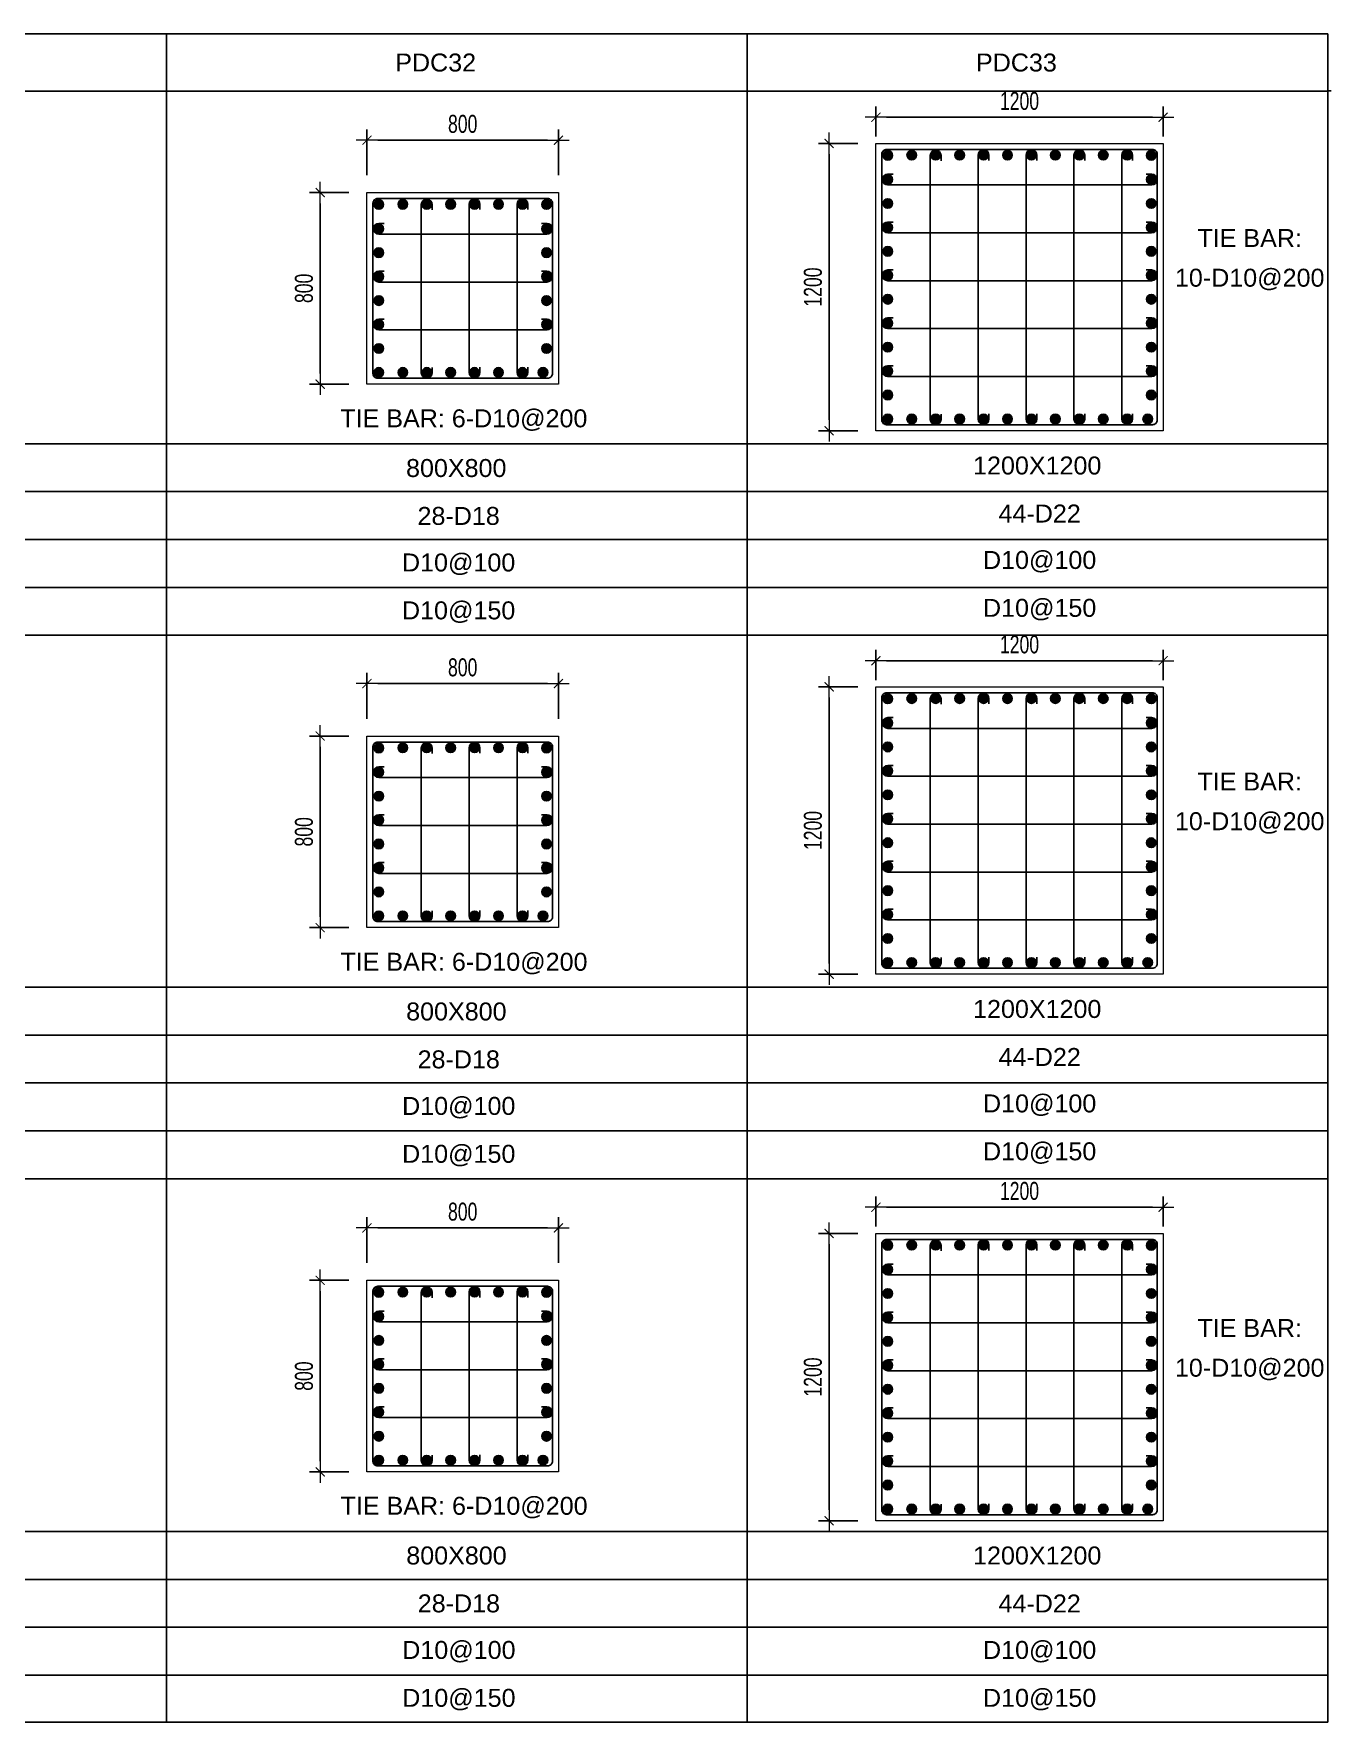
# Model space of a CAD drawing. Header units: millimetres. Extents: x 49323 to 598907, y -6102 to 181761.
# Drawn here: x 575085 to 580506, y 91028 to 98079 of the extents above; entities that cross this region are included whole.
import ezdxf
from ezdxf.enums import TextEntityAlignment as Align

# ---------------------------------------------------------------- set-up
doc = ezdxf.new("R2010")
doc.units = ezdxf.units.MM
doc.linetypes.add('CENTER2', pattern=[1.125, 0.75, -0.125, 0.125, -0.125])
doc.layers.get('Defpoints').update_dxf_attribs({"color": 151, "lineweight": 9})
for name, color, linetype in [('2', 2, 'Continuous'), ('CEN', 1, 'CENTER2'), ('STL', 3, 'Continuous'), ('TIT1', 3, 'Continuous')]:
    doc.layers.add(name, color=color, linetype=linetype)
doc.layers.add('NDC_S_CONTINUOUS', color=3, linetype='Continuous', lineweight=20)
doc.layers.add('NDC_S_DIM', color=1, linetype='Continuous', lineweight=15)
doc.styles.add('NDC_ARIAL', font='arial.ttf', dxfattribs={"width": 0.85})
doc.styles.add('NDC_DIM', font='', dxfattribs={"width": 0.75})
doc.styles.get('NDC_DIM').set_extended_font_data('Dotum')
doc.dimstyles.new('NDC_dim_30', dxfattribs={"dimscale": 30, "dimtxt": 2.5, "dimasz": 1.5, "dimexe": 1.5, "dimexo": 2.5, "dimgap": 1, "dimtad": 1, "dimdec": 0, "dimzin": 0, "dimdsep": 46, "dimtxsty": 'NDC_DIM', "dimblk": 'DIMMARK', "dimcen": 0.09, "dimdle": 1.2, "dimclrd": 1, "dimclre": 1, "dimclrt": 3, "dimadec": 0, "dimazin": 0, "dimtfac": 1, "dimtdec": 0, "dimtix": 1, "dimtofl": 0, "dimtmove": 0, "dimatfit": 3, "dimfxl": 8, "dimfxlon": 1, "dimtolj": 1, "dimtzin": 0, "dimarcsym": 0})

# ---------------------------------------------------------------- blocks, each defined once
blk = doc.blocks.new('8')
at = {"layer": '2'}
blk.add_hatch(color=256, dxfattribs=at).paths.add_polyline_path([(20, 0, 0.386127), (1.9, 19.9), (-1.9, 19.9, 0.386127), (-20, 0, 1)])
blk.add_circle((0, 0), 20, dxfattribs=at)
blk = doc.blocks.new('5')
at = {"layer": 'CEN', "rotation": 180}
blk.add_blockref('8', (0, 0), dxfattribs=at)
blk = doc.blocks.new('DIMMARK')
at = {"layer": 'NDC_S_DIM', "color": 1}
blk.add_line((-1.5, 0), (1, 0), dxfattribs=at)
at = {"layer": 'NDC_S_DIM', "color": 2, "const_width": 0.1}
blk.add_lwpolyline([(-0.42, -0.42), (0.42, 0.42)], dxfattribs=at)
blk = doc.blocks.new('*D1623')
at = {"layer": 'Defpoints', "color": 0, "ltscale": 40, "transparency": 16777216}
for p in [(579803.3, 93178.7), (578603.3, 93023), (579803.3, 93023)]:
    blk.add_point(p, dxfattribs=at)
at = {"layer": 'NDC_S_DIM', "color": 1, "lineweight": -2, "ltscale": 40, "transparency": 16777216}
for p, q in [((578603.3, 93098), (578603.3, 93223.7)), ((579803.3, 93098), (579803.3, 93223.7)), ((578648.3, 93178.7), (579758.3, 93178.7))]:
    blk.add_line(p, q, dxfattribs=at)
at = {"layer": 'NDC_S_DIM', "color": 1, "lineweight": -2, "ltscale": 40, "transparency": 16777216, "xscale": 45, "yscale": 45, "zscale": 45, "rotation": 180}
blk.add_blockref('DIMMARK', (578603.3, 93178.7), dxfattribs=at)
at = {"layer": 'NDC_S_DIM', "color": 1, "lineweight": -2, "ltscale": 40, "transparency": 16777216, "xscale": 45, "yscale": 45, "zscale": 45}
blk.add_blockref('DIMMARK', (579803.3, 93178.7), dxfattribs=at)
at = {"layer": 'NDC_S_DIM', "color": 3, "ltscale": 40, "transparency": 16777216, "insert": (579203.3, 93246.3), "char_height": 75, "attachment_point": 5, "style": 'NDC_DIM'}
blk.add_mtext('\\A1;1200', dxfattribs=at)
blk = doc.blocks.new('*D1624')
at = {"layer": 'Defpoints', "color": 0, "ltscale": 40, "transparency": 16777216}
for p in [(578603.3, 93069.5), (578407.9, 91869.5), (578603.3, 91869.5)]:
    blk.add_point(p, dxfattribs=at)
at = {"layer": 'NDC_S_DIM', "color": 1, "lineweight": -2, "ltscale": 40, "transparency": 16777216}
for p, q in [((578528.3, 93069.5), (578362.9, 93069.5)), ((578407.9, 93024.5), (578407.9, 91914.5)), ((578528.3, 91869.5), (578362.9, 91869.5))]:
    blk.add_line(p, q, dxfattribs=at)
at = {"layer": 'NDC_S_DIM', "color": 1, "lineweight": -2, "ltscale": 40, "transparency": 16777216, "xscale": 45, "yscale": 45, "zscale": 45}
for p, rotation in [((578407.9, 93069.5), 90), ((578407.9, 91869.5), 270)]:
    blk.add_blockref('DIMMARK', p, dxfattribs=dict(at, rotation=rotation))
at = {"layer": 'NDC_S_DIM', "color": 3, "ltscale": 40, "transparency": 16777216, "insert": (578340.4, 92469.5), "char_height": 75, "attachment_point": 5, "rotation": 90, "style": 'NDC_DIM'}
blk.add_mtext('\\A1;1200', dxfattribs=at)
blk = doc.blocks.new('*D1619')
at = {"layer": 'Defpoints', "color": 0, "ltscale": 40, "transparency": 16777216}
for p in [(579803.3, 95460.9), (578603.3, 95305.2), (579803.3, 95305.2)]:
    blk.add_point(p, dxfattribs=at)
at = {"layer": 'NDC_S_DIM', "color": 1, "lineweight": -2, "ltscale": 40, "transparency": 16777216}
for p, q in [((578603.3, 95380.2), (578603.3, 95505.9)), ((579803.3, 95380.2), (579803.3, 95505.9)), ((578648.3, 95460.9), (579758.3, 95460.9))]:
    blk.add_line(p, q, dxfattribs=at)
at = {"layer": 'NDC_S_DIM', "color": 1, "lineweight": -2, "ltscale": 40, "transparency": 16777216, "xscale": 45, "yscale": 45, "zscale": 45, "rotation": 180}
blk.add_blockref('DIMMARK', (578603.3, 95460.9), dxfattribs=at)
at = {"layer": 'NDC_S_DIM', "color": 1, "lineweight": -2, "ltscale": 40, "transparency": 16777216, "xscale": 45, "yscale": 45, "zscale": 45}
blk.add_blockref('DIMMARK', (579803.3, 95460.9), dxfattribs=at)
at = {"layer": 'NDC_S_DIM', "color": 3, "ltscale": 40, "transparency": 16777216, "insert": (579203.3, 95528.5), "char_height": 75, "attachment_point": 5, "style": 'NDC_DIM'}
blk.add_mtext('\\A1;1200', dxfattribs=at)
blk = doc.blocks.new('*D1620')
at = {"layer": 'Defpoints', "color": 0, "ltscale": 40, "transparency": 16777216}
for p in [(578603.3, 95351.7), (578407.9, 94151.7), (578603.3, 94151.7)]:
    blk.add_point(p, dxfattribs=at)
at = {"layer": 'NDC_S_DIM', "color": 1, "lineweight": -2, "ltscale": 40, "transparency": 16777216}
for p, q in [((578528.3, 95351.7), (578362.9, 95351.7)), ((578407.9, 95306.7), (578407.9, 94196.7)), ((578528.3, 94151.7), (578362.9, 94151.7))]:
    blk.add_line(p, q, dxfattribs=at)
at = {"layer": 'NDC_S_DIM', "color": 1, "lineweight": -2, "ltscale": 40, "transparency": 16777216, "xscale": 45, "yscale": 45, "zscale": 45}
for p, rotation in [((578407.9, 95351.7), 90), ((578407.9, 94151.7), 270)]:
    blk.add_blockref('DIMMARK', p, dxfattribs=dict(at, rotation=rotation))
at = {"layer": 'NDC_S_DIM', "color": 3, "ltscale": 40, "transparency": 16777216, "insert": (578340.4, 94751.7), "char_height": 75, "attachment_point": 5, "rotation": 90, "style": 'NDC_DIM'}
blk.add_mtext('\\A1;1200', dxfattribs=at)
blk = doc.blocks.new('*D1621')
at = {"layer": 'Defpoints', "color": 0, "ltscale": 40, "transparency": 16777216}
for p in [(579803.3, 97730.4), (578603.3, 97574.6), (579803.3, 97574.6)]:
    blk.add_point(p, dxfattribs=at)
at = {"layer": 'NDC_S_DIM', "color": 1, "lineweight": -2, "ltscale": 40, "transparency": 16777216}
for p, q in [((578603.3, 97649.6), (578603.3, 97775.4)), ((578648.3, 97730.4), (579758.3, 97730.4)), ((579803.3, 97649.6), (579803.3, 97775.4))]:
    blk.add_line(p, q, dxfattribs=at)
at = {"layer": 'NDC_S_DIM', "color": 1, "lineweight": -2, "ltscale": 40, "transparency": 16777216, "xscale": 45, "yscale": 45, "zscale": 45, "rotation": 180}
blk.add_blockref('DIMMARK', (578603.3, 97730.4), dxfattribs=at)
at = {"layer": 'NDC_S_DIM', "color": 1, "lineweight": -2, "ltscale": 40, "transparency": 16777216, "xscale": 45, "yscale": 45, "zscale": 45}
blk.add_blockref('DIMMARK', (579803.3, 97730.4), dxfattribs=at)
at = {"layer": 'NDC_S_DIM', "color": 3, "ltscale": 40, "transparency": 16777216, "insert": (579203.3, 97797.9), "char_height": 75, "attachment_point": 5, "style": 'NDC_DIM'}
blk.add_mtext('\\A1;1200', dxfattribs=at)
blk = doc.blocks.new('*D1622')
at = {"layer": 'Defpoints', "color": 0, "ltscale": 40, "transparency": 16777216}
for p in [(578603.3, 97621.1), (578407.9, 96421.1), (578603.3, 96421.1)]:
    blk.add_point(p, dxfattribs=at)
at = {"layer": 'NDC_S_DIM', "color": 1, "lineweight": -2, "ltscale": 40, "transparency": 16777216}
for p, q in [((578528.3, 97621.1), (578362.9, 97621.1)), ((578407.9, 97576.1), (578407.9, 96466.1)), ((578528.3, 96421.1), (578362.9, 96421.1))]:
    blk.add_line(p, q, dxfattribs=at)
at = {"layer": 'NDC_S_DIM', "color": 1, "lineweight": -2, "ltscale": 40, "transparency": 16777216, "xscale": 45, "yscale": 45, "zscale": 45}
for p, rotation in [((578407.9, 97621.1), 90), ((578407.9, 96421.1), 270)]:
    blk.add_blockref('DIMMARK', p, dxfattribs=dict(at, rotation=rotation))
at = {"layer": 'NDC_S_DIM', "color": 3, "ltscale": 40, "transparency": 16777216, "insert": (578340.4, 97021.1), "char_height": 75, "attachment_point": 5, "rotation": 90, "style": 'NDC_DIM'}
blk.add_mtext('\\A1;1200', dxfattribs=at)
blk = doc.blocks.new('*D1725')
at = {"layer": 'Defpoints', "color": 0, "ltscale": 40, "transparency": 16777216}
for p in [(577277.1, 93092.2), (576477.1, 92870.8), (577277.1, 92870.8)]:
    blk.add_point(p, dxfattribs=at)
at = {"layer": 'NDC_S_DIM', "color": 1, "lineweight": -2, "ltscale": 40, "transparency": 16777216}
for p, q in [((576477.1, 92945.8), (576477.1, 93137.2)), ((576522.1, 93092.2), (577232.1, 93092.2)), ((577277.1, 92945.8), (577277.1, 93137.2))]:
    blk.add_line(p, q, dxfattribs=at)
at = {"layer": 'NDC_S_DIM', "color": 1, "lineweight": -2, "ltscale": 40, "transparency": 16777216, "xscale": 45, "yscale": 45, "zscale": 45, "rotation": 180}
blk.add_blockref('DIMMARK', (576477.1, 93092.2), dxfattribs=at)
at = {"layer": 'NDC_S_DIM', "color": 1, "lineweight": -2, "ltscale": 40, "transparency": 16777216, "xscale": 45, "yscale": 45, "zscale": 45}
blk.add_blockref('DIMMARK', (577277.1, 93092.2), dxfattribs=at)
at = {"layer": 'NDC_S_DIM', "color": 3, "ltscale": 40, "transparency": 16777216, "insert": (576877.1, 93159.8), "char_height": 75, "attachment_point": 5, "style": 'NDC_DIM'}
blk.add_mtext('\\A1;800', dxfattribs=at)
blk = doc.blocks.new('*D1726')
at = {"layer": 'Defpoints', "color": 0, "ltscale": 40, "transparency": 16777216}
for p in [(576477.1, 92873.4), (576281.7, 92073.4), (576477.1, 92073.4)]:
    blk.add_point(p, dxfattribs=at)
at = {"layer": 'NDC_S_DIM', "color": 1, "lineweight": -2, "ltscale": 40, "transparency": 16777216}
for p, q in [((576402.1, 92873.4), (576236.7, 92873.4)), ((576281.7, 92828.4), (576281.7, 92118.4)), ((576402.1, 92073.4), (576236.7, 92073.4))]:
    blk.add_line(p, q, dxfattribs=at)
at = {"layer": 'NDC_S_DIM', "color": 1, "lineweight": -2, "ltscale": 40, "transparency": 16777216, "xscale": 45, "yscale": 45, "zscale": 45}
for p, rotation in [((576281.7, 92873.4), 90), ((576281.7, 92073.4), 270)]:
    blk.add_blockref('DIMMARK', p, dxfattribs=dict(at, rotation=rotation))
at = {"layer": 'NDC_S_DIM', "color": 3, "ltscale": 40, "transparency": 16777216, "insert": (576214.2, 92473.4), "char_height": 75, "attachment_point": 5, "rotation": 90, "style": 'NDC_DIM'}
blk.add_mtext('\\A1;800', dxfattribs=at)
blk = doc.blocks.new('*D1727')
at = {"layer": 'Defpoints', "color": 0, "ltscale": 40, "transparency": 16777216}
for p in [(577277.1, 95365.1), (576477.1, 95143.7), (577277.1, 95143.7)]:
    blk.add_point(p, dxfattribs=at)
at = {"layer": 'NDC_S_DIM', "color": 1, "lineweight": -2, "ltscale": 40, "transparency": 16777216}
for p, q in [((576477.1, 95218.7), (576477.1, 95410.1)), ((577277.1, 95218.7), (577277.1, 95410.1)), ((576522.1, 95365.1), (577232.1, 95365.1))]:
    blk.add_line(p, q, dxfattribs=at)
at = {"layer": 'NDC_S_DIM', "color": 1, "lineweight": -2, "ltscale": 40, "transparency": 16777216, "xscale": 45, "yscale": 45, "zscale": 45, "rotation": 180}
blk.add_blockref('DIMMARK', (576477.1, 95365.1), dxfattribs=at)
at = {"layer": 'NDC_S_DIM', "color": 1, "lineweight": -2, "ltscale": 40, "transparency": 16777216, "xscale": 45, "yscale": 45, "zscale": 45}
blk.add_blockref('DIMMARK', (577277.1, 95365.1), dxfattribs=at)
at = {"layer": 'NDC_S_DIM', "color": 3, "ltscale": 40, "transparency": 16777216, "insert": (576877.1, 95432.6), "char_height": 75, "attachment_point": 5, "style": 'NDC_DIM'}
blk.add_mtext('\\A1;800', dxfattribs=at)
blk = doc.blocks.new('*D1728')
at = {"layer": 'Defpoints', "color": 0, "ltscale": 40, "transparency": 16777216}
for p in [(576477.1, 95146.2), (576281.7, 94346.2), (576477.1, 94346.2)]:
    blk.add_point(p, dxfattribs=at)
at = {"layer": 'NDC_S_DIM', "color": 1, "lineweight": -2, "ltscale": 40, "transparency": 16777216}
for p, q in [((576402.1, 95146.2), (576236.7, 95146.2)), ((576281.7, 95101.2), (576281.7, 94391.2)), ((576402.1, 94346.2), (576236.7, 94346.2))]:
    blk.add_line(p, q, dxfattribs=at)
at = {"layer": 'NDC_S_DIM', "color": 1, "lineweight": -2, "ltscale": 40, "transparency": 16777216, "xscale": 45, "yscale": 45, "zscale": 45}
for p, rotation in [((576281.7, 95146.2), 90), ((576281.7, 94346.2), 270)]:
    blk.add_blockref('DIMMARK', p, dxfattribs=dict(at, rotation=rotation))
at = {"layer": 'NDC_S_DIM', "color": 3, "ltscale": 40, "transparency": 16777216, "insert": (576214.2, 94746.2), "char_height": 75, "attachment_point": 5, "rotation": 90, "style": 'NDC_DIM'}
blk.add_mtext('\\A1;800', dxfattribs=at)
blk = doc.blocks.new('*D1721')
at = {"layer": 'Defpoints', "color": 0, "ltscale": 40, "transparency": 16777216}
for p in [(577277.1, 97634.5), (576477.1, 97413.1), (577277.1, 97413.1)]:
    blk.add_point(p, dxfattribs=at)
at = {"layer": 'NDC_S_DIM', "color": 1, "lineweight": -2, "ltscale": 40, "transparency": 16777216}
for p, q in [((576477.1, 97488.1), (576477.1, 97679.5)), ((577277.1, 97488.1), (577277.1, 97679.5)), ((576522.1, 97634.5), (577232.1, 97634.5))]:
    blk.add_line(p, q, dxfattribs=at)
at = {"layer": 'NDC_S_DIM', "color": 1, "lineweight": -2, "ltscale": 40, "transparency": 16777216, "xscale": 45, "yscale": 45, "zscale": 45, "rotation": 180}
blk.add_blockref('DIMMARK', (576477.1, 97634.5), dxfattribs=at)
at = {"layer": 'NDC_S_DIM', "color": 1, "lineweight": -2, "ltscale": 40, "transparency": 16777216, "xscale": 45, "yscale": 45, "zscale": 45}
blk.add_blockref('DIMMARK', (577277.1, 97634.5), dxfattribs=at)
at = {"layer": 'NDC_S_DIM', "color": 3, "ltscale": 40, "transparency": 16777216, "insert": (576877.1, 97702.1), "char_height": 75, "attachment_point": 5, "style": 'NDC_DIM'}
blk.add_mtext('\\A1;800', dxfattribs=at)
blk = doc.blocks.new('*D1722')
at = {"layer": 'Defpoints', "color": 0, "ltscale": 40, "transparency": 16777216}
for p in [(576477.1, 97415.7), (576281.7, 96615.7), (576477.1, 96615.7)]:
    blk.add_point(p, dxfattribs=at)
at = {"layer": 'NDC_S_DIM', "color": 1, "lineweight": -2, "ltscale": 40, "transparency": 16777216}
for p, q in [((576402.1, 97415.7), (576236.7, 97415.7)), ((576281.7, 97370.7), (576281.7, 96660.7)), ((576402.1, 96615.7), (576236.7, 96615.7))]:
    blk.add_line(p, q, dxfattribs=at)
at = {"layer": 'NDC_S_DIM', "color": 1, "lineweight": -2, "ltscale": 40, "transparency": 16777216, "xscale": 45, "yscale": 45, "zscale": 45}
for p, rotation in [((576281.7, 97415.7), 90), ((576281.7, 96615.7), 270)]:
    blk.add_blockref('DIMMARK', p, dxfattribs=dict(at, rotation=rotation))
at = {"layer": 'NDC_S_DIM', "color": 3, "ltscale": 40, "transparency": 16777216, "insert": (576214.2, 97015.7), "char_height": 75, "attachment_point": 5, "rotation": 90, "style": 'NDC_DIM'}
blk.add_mtext('\\A1;800', dxfattribs=at)

msp = doc.modelspace()

# ---------------------------------------------------------------- linework, layer by layer
at = {"layer": '2', "lineweight": -2, "ltscale": 1000}
for points in [[(579778.3, 97576.1), (579778.3, 96466.1, -0.414214), (579758.3, 96446.1), (578648.3, 96446.1, -0.414214), (578628.3, 96466.1), (578628.3, 97576.1, -0.414214), (578648.3, 97596.1), (579758.3, 97596.1, -0.414214)], [(577252.1, 97370.7), (577252.1, 96660.7, -0.414214), (577232.1, 96640.7), (576522.1, 96640.7, -0.414214), (576502.1, 96660.7), (576502.1, 97370.7, -0.414214), (576522.1, 97390.7), (577232.1, 97390.7, -0.414214)], [(579778.3, 95306.7), (579778.3, 94196.7, -0.414214), (579758.3, 94176.7), (578648.3, 94176.7, -0.414214), (578628.3, 94196.7), (578628.3, 95306.7, -0.414214), (578648.3, 95326.7), (579758.3, 95326.7, -0.414214)], [(577252.1, 95101.2), (577252.1, 94391.2, -0.414214), (577232.1, 94371.2), (576522.1, 94371.2, -0.414214), (576502.1, 94391.2), (576502.1, 95101.2, -0.414214), (576522.1, 95121.2), (577232.1, 95121.2, -0.414214)], [(579778.3, 93024.5), (579778.3, 91914.5, -0.414214), (579758.3, 91894.5), (578648.3, 91894.5, -0.414214), (578628.3, 91914.5), (578628.3, 93024.5, -0.414214), (578648.3, 93044.5), (579758.3, 93044.5, -0.414214)], [(577252.1, 92828.4), (577252.1, 92118.4, -0.414214), (577232.1, 92098.4), (576522.1, 92098.4, -0.414214), (576502.1, 92118.4), (576502.1, 92828.4, -0.414214), (576522.1, 92848.4), (577232.1, 92848.4, -0.414214)]]:
    msp.add_lwpolyline(points, format="xyb", close=True, dxfattribs=at)
at = {"layer": '2'}
for points in [[(578875.6, 96490.8), (578875.6, 96468.6, -1), (578830.6, 96468.6), (578830.6, 97570.6, -1), (578875.6, 97570.6), (578875.6, 97548.5)], [(579075.6, 96492.2), (579075.6, 96470.1, -1), (579030.6, 96470.1), (579030.6, 97572.1, -1), (579075.6, 97572.1), (579075.6, 97550)], [(579275.6, 96492.2), (579275.6, 96470.1, -1), (579230.6, 96470.1), (579230.6, 97572.1, -1), (579275.6, 97572.1), (579275.6, 97550)], [(579475.6, 96492.2), (579475.6, 96470.1, -1), (579430.6, 96470.1), (579430.6, 97572.1, -1), (579475.6, 97572.1), (579475.6, 97550)], [(579675.6, 96492.2), (579675.6, 96470.1, -1), (579630.6, 96470.1), (579630.6, 97572.1, -1), (579675.6, 97572.1), (579675.6, 97550)], [(578675.2, 97492.7), (578653.1, 97492.7, 1), (578653.1, 97447.6), (579755.1, 97447.6, 1), (579755.1, 97492.7), (579733, 97492.7)], [(576749.4, 96685.3), (576749.4, 96663.2, -1), (576704.3, 96663.2), (576704.3, 97365.2, -1), (576749.4, 97365.2), (576749.4, 97343)], [(576949.4, 96686.8), (576949.4, 96664.7, -1), (576904.3, 96664.7), (576904.3, 97366.7, -1), (576949.4, 97366.7), (576949.4, 97344.5)], [(577149.4, 96686.8), (577149.4, 96664.7, -1), (577104.3, 96664.7), (577104.3, 97366.7, -1), (577149.4, 97366.7), (577149.4, 97344.5)], [(576549, 97287.2), (576526.9, 97287.2, 1), (576526.9, 97242.2), (577228.9, 97242.2, 1), (577228.9, 97287.2), (577206.8, 97287.2)], [(578675.2, 97292.7), (578653.1, 97292.7, 1), (578653.1, 97247.6), (579755.1, 97247.6, 1), (579755.1, 97292.7), (579733, 97292.7)], [(578675.2, 97092.7), (578653.1, 97092.7, 1), (578653.1, 97047.6), (579755.1, 97047.6, 1), (579755.1, 97092.7), (579733, 97092.7)], [(576549, 97087.2), (576526.9, 97087.2, 1), (576526.9, 97042.2), (577228.9, 97042.2, 1), (577228.9, 97087.2), (577206.8, 97087.2)], [(576549, 96887.2), (576526.9, 96887.2, 1), (576526.9, 96842.2), (577228.9, 96842.2, 1), (577228.9, 96887.2), (577206.8, 96887.2)], [(578675.2, 96892.7), (578653.1, 96892.7, 1), (578653.1, 96847.6), (579755.1, 96847.6, 1), (579755.1, 96892.7), (579733, 96892.7)], [(578675.2, 96692.7), (578653.1, 96692.7, 1), (578653.1, 96647.6), (579755.1, 96647.6, 1), (579755.1, 96692.7), (579733, 96692.7)], [(578875.6, 94221.3), (578875.6, 94199.2, -1), (578830.6, 94199.2), (578830.6, 95301.2, -1), (578875.6, 95301.2), (578875.6, 95279)], [(579075.6, 94222.8), (579075.6, 94200.7, -1), (579030.6, 94200.7), (579030.6, 95302.7, -1), (579075.6, 95302.7), (579075.6, 95280.5)], [(579275.6, 94222.8), (579275.6, 94200.7, -1), (579230.6, 94200.7), (579230.6, 95302.7, -1), (579275.6, 95302.7), (579275.6, 95280.5)], [(579475.6, 94222.8), (579475.6, 94200.7, -1), (579430.6, 94200.7), (579430.6, 95302.7, -1), (579475.6, 95302.7), (579475.6, 95280.5)], [(579675.6, 94222.8), (579675.6, 94200.7, -1), (579630.6, 94200.7), (579630.6, 95302.7, -1), (579675.6, 95302.7), (579675.6, 95280.5)], [(578675.2, 95223.2), (578653.1, 95223.2, 1), (578653.1, 95178.2), (579755.1, 95178.2, 1), (579755.1, 95223.2), (579733, 95223.2)], [(576749.4, 94415.9), (576749.4, 94393.7, -1), (576704.3, 94393.7), (576704.3, 95095.7, -1), (576749.4, 95095.7), (576749.4, 95073.6)], [(576949.4, 94417.4), (576949.4, 94395.2, -1), (576904.3, 94395.2), (576904.3, 95097.2, -1), (576949.4, 95097.2), (576949.4, 95075.1)], [(577149.4, 94417.4), (577149.4, 94395.2, -1), (577104.3, 94395.2), (577104.3, 95097.2, -1), (577149.4, 95097.2), (577149.4, 95075.1)], [(576549, 95017.8), (576526.9, 95017.8, 1), (576526.9, 94972.8), (577228.9, 94972.8, 1), (577228.9, 95017.8), (577206.8, 95017.8)], [(578675.2, 95023.2), (578653.1, 95023.2, 1), (578653.1, 94978.2), (579755.1, 94978.2, 1), (579755.1, 95023.2), (579733, 95023.2)], [(576549, 94817.8), (576526.9, 94817.8, 1), (576526.9, 94772.8), (577228.9, 94772.8, 1), (577228.9, 94817.8), (577206.8, 94817.8)], [(578675.2, 94823.2), (578653.1, 94823.2, 1), (578653.1, 94778.2), (579755.1, 94778.2, 1), (579755.1, 94823.2), (579733, 94823.2)], [(578675.2, 94623.2), (578653.1, 94623.2, 1), (578653.1, 94578.2), (579755.1, 94578.2, 1), (579755.1, 94623.2), (579733, 94623.2)], [(576549, 94617.8), (576526.9, 94617.8, 1), (576526.9, 94572.8), (577228.9, 94572.8, 1), (577228.9, 94617.8), (577206.8, 94617.8)], [(578675.2, 94423.2), (578653.1, 94423.2, 1), (578653.1, 94378.2), (579755.1, 94378.2, 1), (579755.1, 94423.2), (579733, 94423.2)], [(578875.6, 91939.1), (578875.6, 91917, -1), (578830.6, 91917), (578830.6, 93019, -1), (578875.6, 93019), (578875.6, 92996.9)], [(579075.6, 91940.6), (579075.6, 91918.5, -1), (579030.6, 91918.5), (579030.6, 93020.5, -1), (579075.6, 93020.5), (579075.6, 92998.3)], [(579275.6, 91940.6), (579275.6, 91918.5, -1), (579230.6, 91918.5), (579230.6, 93020.5, -1), (579275.6, 93020.5), (579275.6, 92998.3)], [(579475.6, 91940.6), (579475.6, 91918.5, -1), (579430.6, 91918.5), (579430.6, 93020.5, -1), (579475.6, 93020.5), (579475.6, 92998.3)], [(579675.6, 91940.6), (579675.6, 91918.5, -1), (579630.6, 91918.5), (579630.6, 93020.5, -1), (579675.6, 93020.5), (579675.6, 92998.3)], [(578675.2, 92941), (578653.1, 92941, 1), (578653.1, 92896), (579755.1, 92896, 1), (579755.1, 92941), (579733, 92941)], [(576749.4, 92143), (576749.4, 92120.9, -1), (576704.3, 92120.9), (576704.3, 92822.9, -1), (576749.4, 92822.9), (576749.4, 92800.7)], [(576949.4, 92144.5), (576949.4, 92122.4, -1), (576904.3, 92122.4), (576904.3, 92824.4, -1), (576949.4, 92824.4), (576949.4, 92802.2)], [(577149.4, 92144.5), (577149.4, 92122.4, -1), (577104.3, 92122.4), (577104.3, 92824.4, -1), (577149.4, 92824.4), (577149.4, 92802.2)], [(576549, 92744.9), (576526.9, 92744.9, 1), (576526.9, 92699.9), (577228.9, 92699.9, 1), (577228.9, 92744.9), (577206.8, 92744.9)], [(578675.2, 92741), (578653.1, 92741, 1), (578653.1, 92696), (579755.1, 92696, 1), (579755.1, 92741), (579733, 92741)], [(576549, 92544.9), (576526.9, 92544.9, 1), (576526.9, 92499.9), (577228.9, 92499.9, 1), (577228.9, 92544.9), (577206.8, 92544.9)], [(578675.2, 92541), (578653.1, 92541, 1), (578653.1, 92496), (579755.1, 92496, 1), (579755.1, 92541), (579733, 92541)], [(576549, 92344.9), (576526.9, 92344.9, 1), (576526.9, 92299.9), (577228.9, 92299.9, 1), (577228.9, 92344.9), (577206.8, 92344.9)], [(578675.2, 92341), (578653.1, 92341, 1), (578653.1, 92296), (579755.1, 92296, 1), (579755.1, 92341), (579733, 92341)], [(578675.2, 92141), (578653.1, 92141, 1), (578653.1, 92096), (579755.1, 92096, 1), (579755.1, 92141), (579733, 92141)]]:
    msp.add_lwpolyline(points, format="xyb", dxfattribs=at)
at = {"layer": 'NDC_S_CONTINUOUS', "ltscale": 70}
for points in [[(579803.3, 97621.1), (579803.3, 96421.1), (578603.3, 96421.1), (578603.3, 97621.1), (579803.3, 97621.1)], [(577277.1, 97415.7), (577277.1, 96615.7), (576477.1, 96615.7), (576477.1, 97415.7), (577277.1, 97415.7)], [(579803.3, 95351.7), (579803.3, 94151.7), (578603.3, 94151.7), (578603.3, 95351.7), (579803.3, 95351.7)], [(577277.1, 95146.2), (577277.1, 94346.2), (576477.1, 94346.2), (576477.1, 95146.2), (577277.1, 95146.2)], [(579803.3, 93069.5), (579803.3, 91869.5), (578603.3, 91869.5), (578603.3, 93069.5), (579803.3, 93069.5)], [(577277.1, 92873.4), (577277.1, 92073.4), (576477.1, 92073.4), (576477.1, 92873.4), (577277.1, 92873.4)]]:
    msp.add_lwpolyline(points, dxfattribs=at)
at = {"layer": 'TIT1', "color": 2}
msp.add_line((568875.8, 98078.8), (580491.9, 98078.8), dxfattribs=at)
at = {"layer": 'TIT1'}
for p, q in [((575639.7, 98078.8), (575639.7, 91028.1)), ((578065.8, 98078.8), (578065.8, 91028.1)), ((580491.9, 98078.8), (580491.9, 91028.1)), ((580491.9, 98078.8), (580491.9, 91028.1)), ((580491.9, 97838.8), (568874.1, 97838.8)), ((568875.8, 97838.8), (580491.9, 97838.8)), ((580505.6, 97840.2), (580491.9, 97840.2)), ((580491.9, 95566.8), (568874.6, 95566.8)), ((580491.9, 93297.4), (568875.2, 93297.4)), ((580491.9, 91028.1), (568875.2, 91028.1))]:
    msp.add_line(p, q, dxfattribs=at)
at = {"layer": 'TIT1', "color": 8}
for p, q in [((580491.9, 96366.8), (569502.5, 96366.8)), ((580491.9, 96166.8), (569502.5, 96166.8)), ((580491.9, 95966.8), (569502.5, 95966.8)), ((580491.9, 95766.8), (569931.7, 95766.8)), ((580491.9, 94097.4), (569503, 94097.4)), ((580491.9, 93897.4), (569503, 93897.4)), ((580491.9, 93697.4), (569503, 93697.4)), ((580491.9, 93497.4), (569932.3, 93497.4)), ((580491.9, 91824.5), (569503.6, 91824.5)), ((580491.9, 91624.5), (569503.6, 91624.5)), ((580491.9, 91424.5), (569503.6, 91424.5)), ((580491.9, 91224.5), (569932.8, 91224.5))]:
    msp.add_line(p, q, dxfattribs=at)

# ---------------------------------------------------------------- block references
at = {"layer": 'STL', "xscale": -1}
for p in [(578653.1, 97571.1), (578653.1, 97470.2), (576526.9, 97365.7), (578653.1, 97370.2), (576526.9, 97264.7), (578653.1, 97270.2), (576526.9, 97164.7), (578653.1, 97170.2), (578653.1, 97070.2), (576526.9, 97064.7), (576526.9, 96964.7), (578653.1, 96970.2), (576526.9, 96864.7), (578653.1, 96870.2), (576526.9, 96764.7), (578653.1, 96770.2), (576526.9, 96664.7), (578653.1, 96670.2), (578653.1, 96570.2), (578653.1, 96470.2), (578653.1, 95301.7), (578653.1, 95200.7), (576526.9, 95096.2), (578653.1, 95100.7), (576526.9, 94995.3), (578653.1, 95000.7), (576526.9, 94895.3), (578653.1, 94900.7), (576526.9, 94795.3), (578653.1, 94800.7), (576526.9, 94695.3), (578653.1, 94700.7), (576526.9, 94595.3), (578653.1, 94600.7), (576526.9, 94495.3), (578653.1, 94500.7), (576526.9, 94395.3), (578653.1, 94400.7), (578653.1, 94300.7), (578653.1, 94200.7), (578653.1, 93019.5), (578653.1, 92918.5), (576526.9, 92823.4), (578653.1, 92818.5), (576526.9, 92722.4), (578653.1, 92718.5), (576526.9, 92622.4), (578653.1, 92618.5), (576526.9, 92522.4), (578653.1, 92518.5), (576526.9, 92422.4), (578653.1, 92418.5), (576526.9, 92322.4), (578653.1, 92318.5), (576526.9, 92222.4), (578653.1, 92218.5), (576526.9, 92122.4), (578653.1, 92118.5), (578653.1, 92018.5), (578653.1, 91918.5)]:
    msp.add_blockref('5', p, dxfattribs=at)
at = {"layer": 'STL', "xscale": -1, "rotation": 270}
for p in [(578753.1, 97572.1), (578853.1, 97572.1), (578953.1, 97572.1), (579053.1, 97572.1), (579153.1, 97572.1), (579253.1, 97572.1), (579353.1, 97572.1), (579453.1, 97572.1), (579553.1, 97572.1), (579653.1, 97572.1), (576626.9, 97366.7), (576726.9, 97366.7), (576826.9, 97366.7), (576926.9, 97366.7), (577026.9, 97366.7), (577126.9, 97366.7), (576526.9, 96664.7), (576626.9, 96664.7), (576726.9, 96664.7), (576826.9, 96664.7), (576926.9, 96664.7), (577026.9, 96664.7), (577126.9, 96664.7), (577212.8, 96664.7), (578653.1, 96470.2), (578753.1, 96470.2), (578853.1, 96470.2), (578953.1, 96470.2), (579053.1, 96470.2), (579153.1, 96470.2), (579253.1, 96470.2), (579353.1, 96470.2), (579453.1, 96470.2), (579553.1, 96470.2), (579653.1, 96470.2), (579739, 96470.2), (578753.1, 95302.7), (578853.1, 95302.7), (578953.1, 95302.7), (579053.1, 95302.7), (579153.1, 95302.7), (579253.1, 95302.7), (579353.1, 95302.7), (579453.1, 95302.7), (579553.1, 95302.7), (579653.1, 95302.7), (576626.9, 95097.2), (576726.9, 95097.2), (576826.9, 95097.2), (576926.9, 95097.2), (577026.9, 95097.2), (577126.9, 95097.2), (576526.9, 94395.3), (576626.9, 94395.3), (576726.9, 94395.3), (576826.9, 94395.3), (576926.9, 94395.3), (577026.9, 94395.3), (577126.9, 94395.3), (577212.8, 94395.3), (578653.1, 94200.7), (578753.1, 94200.7), (578853.1, 94200.7), (578953.1, 94200.7), (579053.1, 94200.7), (579153.1, 94200.7), (579253.1, 94200.7), (579353.1, 94200.7), (579453.1, 94200.7), (579553.1, 94200.7), (579653.1, 94200.7), (579739, 94200.7), (578753.1, 93020.5), (578853.1, 93020.5), (578953.1, 93020.5), (579053.1, 93020.5), (579153.1, 93020.5), (579253.1, 93020.5), (579353.1, 93020.5), (579453.1, 93020.5), (579553.1, 93020.5), (579653.1, 93020.5), (576626.9, 92824.4), (576726.9, 92824.4), (576826.9, 92824.4), (576926.9, 92824.4), (577026.9, 92824.4), (577126.9, 92824.4), (576526.9, 92122.4), (576626.9, 92122.4), (576726.9, 92122.4), (576826.9, 92122.4), (576926.9, 92122.4), (577026.9, 92122.4), (577126.9, 92122.4), (577212.8, 92122.4), (578653.1, 91918.5), (578753.1, 91918.5), (578853.1, 91918.5), (578953.1, 91918.5), (579053.1, 91918.5), (579153.1, 91918.5), (579253.1, 91918.5), (579353.1, 91918.5), (579453.1, 91918.5), (579553.1, 91918.5), (579653.1, 91918.5), (579739, 91918.5)]:
    msp.add_blockref('5', p, dxfattribs=at)
at = {"layer": 'STL'}
for p in [(579753.5, 97571.1), (579753.5, 97470.2), (577227.3, 97365.7), (579753.5, 97370.2), (577227.3, 97264.7), (579753.5, 97270.2), (577227.3, 97164.7), (579753.5, 97170.2), (579753.5, 97070.2), (577227.3, 97064.7), (577227.3, 96964.7), (579753.5, 96970.2), (577227.3, 96864.7), (579753.5, 96870.2), (577227.3, 96764.7), (579753.5, 96770.2), (579753.5, 96670.2), (579753.5, 96570.2), (579753.5, 95301.7), (579753.5, 95200.7), (577227.3, 95096.2), (579753.5, 95100.7), (577227.3, 94995.3), (579753.5, 95000.7), (577227.3, 94895.3), (579753.5, 94900.7), (577227.3, 94795.3), (579753.5, 94800.7), (577227.3, 94695.3), (579753.5, 94700.7), (577227.3, 94595.3), (579753.5, 94600.7), (577227.3, 94495.3), (579753.5, 94500.7), (579753.5, 94400.7), (579753.5, 94300.7), (579753.5, 93019.5), (579753.5, 92918.5), (577227.3, 92823.4), (579753.5, 92818.5), (577227.3, 92722.4), (579753.5, 92718.5), (577227.3, 92622.4), (579753.5, 92618.5), (577227.3, 92522.4), (579753.5, 92518.5), (577227.3, 92422.4), (579753.5, 92418.5), (577227.3, 92322.4), (579753.5, 92318.5), (577227.3, 92222.4), (579753.5, 92218.5), (579753.5, 92118.5), (579753.5, 92018.5)]:
    msp.add_blockref('5', p, dxfattribs=at)

# ---------------------------------------------------------------- texts
at = {"layer": 'TIT1', "color": 2, "style": 'NDC_ARIAL'}
for s, p in [('PDC32', (576764.2, 97958.8)), ('PDC33', (579190.3, 97958.8))]:
    msp.add_text(s, height=75, dxfattribs=at).set_placement(p, align=Align.MIDDLE)
at = {"layer": 'TIT1', "style": 'NDC_ARIAL'}
for s, p in [('TIE BAR:', (580164.9, 97225.8)), ('10-D10@200', (580164.9, 97054.6)), ('TIE BAR: 6-D10@200', (576882, 96467.4)), ('1200X1200', (579277.3, 96276)), ('800X800', (576850.2, 96265.5)), ('28-D18', (576860.2, 96065.5)), ('44-D22', (579287.4, 96076)), ('D10@100', (576860.2, 95865.5)), ('D10@100', (579287.4, 95876)), ('D10@150', (576860.2, 95665.5)), ('D10@150', (579287.4, 95676)), ('TIE BAR:', (580164.9, 94956.4)), ('10-D10@200', (580164.9, 94785.1)), ('TIE BAR: 6-D10@200', (576882.5, 94198)), ('800X800', (576850.7, 93996.1)), ('1200X1200', (579277.3, 94006.6)), ('28-D18', (576860.7, 93796.1)), ('44-D22', (579287.4, 93806.6)), ('D10@100', (576860.7, 93596.1)), ('D10@100', (579287.4, 93606.6)), ('D10@150', (576860.7, 93396.1)), ('D10@150', (579287.4, 93406.6)), ('TIE BAR:', (580164.9, 92674.2)), ('10-D10@200', (580164.9, 92502.9)), ('TIE BAR: 6-D10@200', (576883, 91926.3)), ('800X800', (576851.2, 91724.4)), ('1200X1200', (579277.3, 91724.4)), ('28-D18', (576861.3, 91524.4)), ('44-D22', (579287.4, 91524.4)), ('D10@100', (576861.3, 91324.4)), ('D10@100', (579287.4, 91324.4)), ('D10@150', (576861.3, 91124.4)), ('D10@150', (579287.4, 91124.4))]:
    msp.add_text(s, height=75, dxfattribs=at).set_placement(p, align=Align.MIDDLE)

# ---------------------------------------------------------------- dimensions: what is measured, and where the dimension line sits
at = {"layer": 'NDC_S_DIM', "ltscale": 40}
for base, p1, p2, picture, middle in [((579803.3, 97730.4), (578603.3, 97574.6), (579803.3, 97574.6), '*D1621', (579203.3, 97797.9)), ((577277.1, 97634.5), (576477.1, 97413.1), (577277.1, 97413.1), '*D1721', (576877.1, 97702.1)), ((579803.3, 95460.9), (578603.3, 95305.2), (579803.3, 95305.2), '*D1619', (579203.3, 95528.5)), ((577277.1, 95365.1), (576477.1, 95143.7), (577277.1, 95143.7), '*D1727', (576877.1, 95432.6)), ((579803.3, 93178.7), (578603.3, 93023), (579803.3, 93023), '*D1623', (579203.3, 93246.3)), ((577277.1, 93092.2), (576477.1, 92870.8), (577277.1, 92870.8), '*D1725', (576877.1, 93159.8))]:
    dim = msp.add_linear_dim(base=base, p1=p1, p2=p2, dimstyle='NDC_dim_30', dxfattribs=at)
    dim.commit()
    dim.dimension.update_dxf_attribs({"geometry": picture, "text_midpoint": middle})
for base, p1, p2, picture, middle in [((578407.9, 96421.1), (578603.3, 97621.1), (578603.3, 96421.1), '*D1622', (578340.4, 97021.1)), ((576281.7, 96615.7), (576477.1, 97415.7), (576477.1, 96615.7), '*D1722', (576214.2, 97015.7)), ((578407.9, 94151.7), (578603.3, 95351.7), (578603.3, 94151.7), '*D1620', (578340.4, 94751.7)), ((576281.7, 94346.2), (576477.1, 95146.2), (576477.1, 94346.2), '*D1728', (576214.2, 94746.2)), ((578407.9, 91869.5), (578603.3, 93069.5), (578603.3, 91869.5), '*D1624', (578340.4, 92469.5)), ((576281.7, 92073.4), (576477.1, 92873.4), (576477.1, 92073.4), '*D1726', (576214.2, 92473.4))]:
    dim = msp.add_linear_dim(base=base, p1=p1, p2=p2, angle=90, dimstyle='NDC_dim_30', dxfattribs=at)
    dim.commit()
    dim.dimension.update_dxf_attribs({"geometry": picture, "text_midpoint": middle})

doc.saveas('drawing.dxf')
